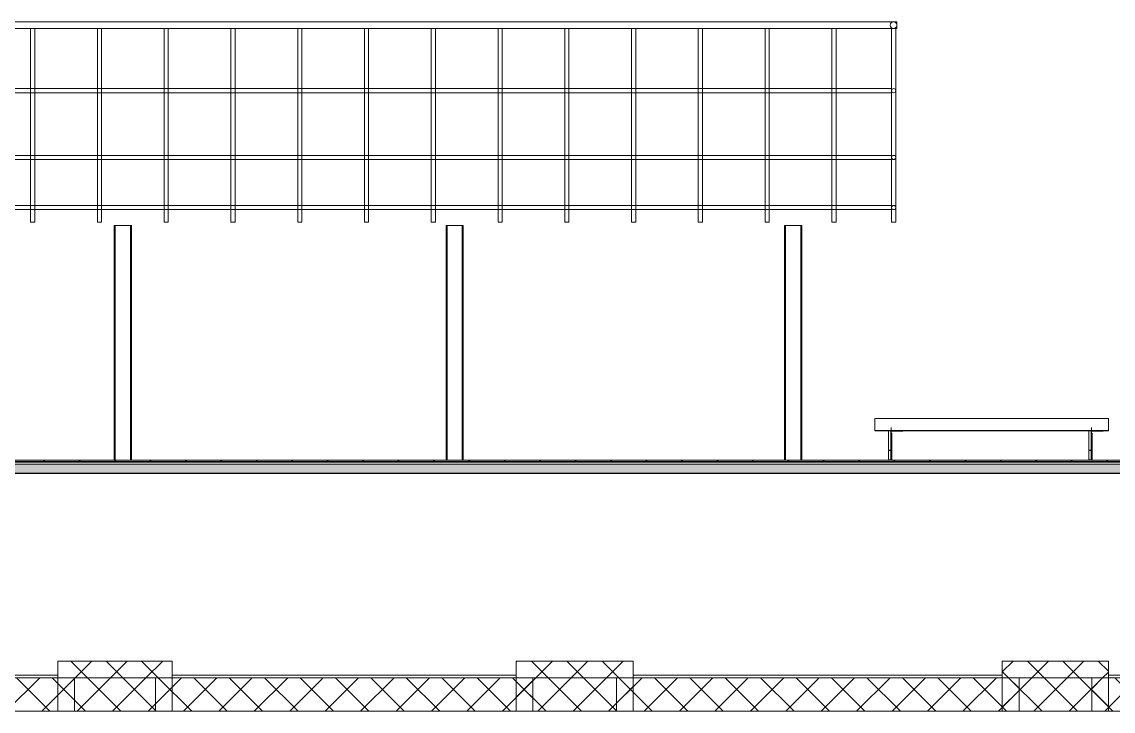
# Model space of a CAD drawing. Header units: millimetres. Extents: x -3929 to 624051, y 52832 to 514950.
# Drawn here: x 583617 to 590151, y 128546 to 132675 of the extents above; entities that cross this region are included whole.
import ezdxf

# ---------------------------------------------------------------- set-up
doc = ezdxf.new("R2010")
doc.units = ezdxf.units.MM
for name, color, linetype, lineweight in [('Крыша', 7, 'Continuous', 9), ('Несущие колонны', 7, 'Continuous', 18), ('Обобщенные модели', 7, 'Continuous', 18), ('Ограждение', 7, 'Continuous', 9), ('Перекрытие', 7, 'Continuous', 18), ('Стены внутренние', 7, 'Continuous', 18), ('Стены отделка', 7, 'Continuous', 30), ('ШТРИХОВКА', 252, 'Continuous', 15)]:
    doc.layers.add(name, color=color, linetype=linetype, lineweight=lineweight)
pattern_1 = [(45, (580790.93, 121145.93), (-106.066, 106.066), []), (135, (580790.93, 121145.93), (-106.066, -106.066), [])]

# ---------------------------------------------------------------- blocks, each defined once
blk = doc.blocks.new('Construction_Roof-Accessories_Lindab_KO - Construction_Roof-Accessories_Lindab_KO-V333-Разрез 1-1')
at = {"layer": 'Обобщенные модели', "lineweight": 9}
for p, q in [((31956.8, 17363.5), (31956.8, 17479.4)), ((31971.4, 17363.5), (31971.4, 17479.4)), ((31971.4, 17479.4), (31971.4, 17363.5)), ((31972.6, 17499), (31972.6, 17477)), ((31972.6, 17479.4), (31972.6, 17477)), ((31972.6, 17477), (31972.6, 17479.4)), ((31972.6, 17477), (31973.8, 17477)), ((31973.8, 17477), (31972.6, 17477)), ((31972.6, 17477), (31972.6, 17365.4)), ((31973.8, 17477), (31973.8, 17479)), ((31973.8, 17479), (31973.8, 17477)), ((31973.8, 17365.4), (31973.8, 17477)), ((31975, 17478.2), (31975, 17479.4)), ((31975, 17479.4), (31975, 17478.2)), ((32042.6, 17479.4), (31975, 17479.4)), ((31975, 17478.2), (32042.6, 17478.2)), ((32042.6, 17478.2), (32042.6, 17479.4)), ((31956.8, 17363.5), (31956.8, 17361.7)), ((31971.4, 17363.5), (31956.8, 17363.5)), ((31956.8, 17361.7), (31971.4, 17361.7)), ((31956.8, 17305.8), (31956.8, 17361.7)), ((31971.4, 17363.5), (31971.4, 17361.7)), ((31971.4, 17361.7), (31971.4, 17363.5)), ((31971.4, 17305.8), (31971.4, 17361.7)), ((31971.4, 17361.7), (31971.4, 17305.8)), ((31973.8, 17365.4), (31972.6, 17365.4)), ((31972.6, 17362.2), (31972.6, 17365.4)), ((31972.6, 17365.4), (31973.8, 17365.4)), ((31972.6, 17362.2), (31972.6, 17365.4)), ((31973.8, 17365.4), (31973.8, 17357.9)), ((31973.8, 17365.4), (31973.8, 17357.9)), ((31973.8, 17350.8), (31973.8, 17365.3)), ((31956.8, 17305.8), (31971.4, 17305.8))]:
    blk.add_line(p, q, dxfattribs=at)
at = {"layer": 'Обобщенные модели', "lineweight": 9, "flags": 128}
for points in [[(31975, 17479.4), (31974.5, 17479.3), (31974, 17479.1), (31973.6, 17478.8), (31973.2, 17478.5), (31972.9, 17478), (31972.7, 17477.5), (31972.6, 17477)], [(31973.8, 17477), (31973.9, 17477.2), (31974, 17477.5), (31974.1, 17477.7), (31974.3, 17477.9), (31974.5, 17478), (31974.8, 17478.1), (31975, 17478.2)], [(31972.6, 17365.4), (31972.6, 17365), (31972.6, 17364.7), (31972.4, 17364.4), (31972.3, 17364.1), (31972.1, 17363.8), (31971.9, 17363.7), (31971.7, 17363.6), (31971.4, 17363.5)], [(31971.4, 17361.7), (31971.9, 17361.7), (31972.4, 17361.9), (31972.8, 17362.3), (31973.2, 17362.7), (31973.5, 17363.3), (31973.7, 17364), (31973.8, 17364.7), (31973.8, 17365.4)]]:
    blk.add_lwpolyline(points, dxfattribs=at)
at = {"layer": 'Обобщенные модели', "lineweight": 9}
blk.add_ellipse((31971.5, 17307.3), major_axis=(2.37, 0), ratio=0.64679, start_param=4.70205, end_param=6.066868, dxfattribs=at)
blk = doc.blocks.new('Construction_Roof-Accessories_Lindab_KOTEG - Construction_Roof-Accessories_Lindab_KOTEG-V334-Разрез 1-1')
at = {"layer": 'Обобщенные модели', "lineweight": 9}
for p, q in [((31976.8, 17465.8), (31973.8, 17465.8)), ((31976.8, 17453.8), (31973.8, 17453.8)), ((31976.8, 17465.8), (31976.8, 17453.8)), ((31976.8, 17453.8), (31976.8, 17349.5)), ((31973.8, 17349.5), (31973.8, 17357.9)), ((31973.8, 17349.5), (31976.8, 17349.5)), ((31973.8, 17346.5), (31973.8, 17349.5)), ((31976.8, 17346.5), (31973.8, 17346.5)), ((31973.8, 17346.5), (31973.8, 17304.3)), ((31976.8, 17349.5), (31976.8, 17346.5)), ((31976.8, 17304.3), (31976.8, 17346.5)), ((31973.8, 17304.3), (31976.8, 17304.3))]:
    blk.add_line(p, q, dxfattribs=at)
blk = doc.blocks.new('Construction_Roof-Accessories_Lindab_BR - Construction_Roof-Accessories_Lindab_BR-V335-Разрез 1-1')
at = {"layer": 'Обобщенные модели', "lineweight": 9}
for p, q in [((33275.3, 17552.4), (31875.3, 17552.4)), ((31875.3, 17552.4), (31875.3, 17544.3)), ((31875.3, 17509), (31875.3, 17544.3)), ((33275.3, 17544.3), (33275.3, 17552.4)), ((33275.3, 17544.3), (33275.3, 17509)), ((31875.3, 17502.2), (31875.3, 17509)), ((31875.3, 17480.6), (31875.3, 17502.2)), ((33275.3, 17480.6), (31875.3, 17480.6)), ((31875.3, 17480.6), (31875.3, 17479.4)), ((31875.3, 17479.4), (33275.3, 17479.4)), ((33275.3, 17509), (33275.3, 17502.2)), ((33275.3, 17502.2), (33275.3, 17480.6)), ((33275.3, 17479.4), (33275.3, 17480.6))]:
    blk.add_line(p, q, dxfattribs=at)
blk = doc.blocks.new('Ограждение - 25 мм-V342-Разрез 1-1')
at = {"layer": 'Ограждение'}
for p, q in [((31975.6, 19889.3), (31975.6, 18729.3)), ((31975.6, 19889.3), (32000.6, 19889.3)), ((32000.6, 18729.3), (32000.6, 19889.3)), ((32000.6, 18729.3), (31975.6, 18729.3))]:
    blk.add_line(p, q, dxfattribs=at)
blk = doc.blocks.new('Ограждение - 25 мм-V343-Разрез 1-1')
at = {"layer": 'Ограждение'}
for p, q in [((31618.3, 19889.3), (31618.3, 18729.3)), ((31618.3, 19889.3), (31630.8, 19889.3)), ((31630.8, 19889.3), (31643.3, 19889.3)), ((31643.3, 18729.3), (31643.3, 19889.3)), ((31630.8, 18729.3), (31618.3, 18729.3)), ((31643.3, 18729.3), (31630.8, 18729.3))]:
    blk.add_line(p, q, dxfattribs=at)
blk = doc.blocks.new('Ограждение - Ограждение-5945901-Разрез 1-1')
at = {"layer": 'Ограждение'}
for p, q in [((32008.1, 19929.3), (17060, 19929.3)), ((32008.1, 19909.3), (32008.1, 19929.3)), ((17060, 19889.3), (31975.6, 19889.3)), ((32000.6, 19889.3), (32008.1, 19889.3)), ((32008.1, 19889.3), (32008.1, 19909.3)), ((31975.6, 19529.3), (17052.5, 19529.3)), ((17052.5, 19504.3), (31975.6, 19504.3)), ((31975.6, 19129.3), (17052.5, 19129.3)), ((17052.5, 19104.3), (31975.6, 19104.3)), ((31975.7, 18829.3), (17052.5, 18829.3)), ((17052.5, 18804.3), (31975.7, 18804.3))]:
    blk.add_line(p, q, dxfattribs=at)
at = {"layer": 'Ограждение', "lineweight": 18}
for centre, radius, start, end in [((31988.1, 19909.3), 20, 0, 180), ((31988.1, 19909.3), 20, 180, 0), ((31988.1, 19516.8), 12.5, 0, 180), ((31988.1, 19516.8), 12.5, 180, 0), ((31988.1, 19116.8), 12.5, 0, 180), ((31988.1, 19116.8), 12.5, 180, 0), ((31988.1, 18816.8), 12.5, 0, 180), ((31988.1, 18816.8), 12.5, 180, 0)]:
    blk.add_arc(centre, radius, start, end, dxfattribs=at)
for name, p in [('Ограждение - 25 мм-V343-Разрез 1-1', (-4797, 0)), ('Ограждение - 25 мм-V343-Разрез 1-1', (-4397.2, 0)), ('Ограждение - 25 мм-V343-Разрез 1-1', (-3997.5, 0)), ('Ограждение - 25 мм-V343-Разрез 1-1', (-3597.7, 0)), ('Ограждение - 25 мм-V343-Разрез 1-1', (-3198, 0)), ('Ограждение - 25 мм-V343-Разрез 1-1', (-2798.2, 0)), ('Ограждение - 25 мм-V343-Разрез 1-1', (-2398.5, 0)), ('Ограждение - 25 мм-V343-Разрез 1-1', (-1998.7, 0)), ('Ограждение - 25 мм-V343-Разрез 1-1', (-1599, 0)), ('Ограждение - 25 мм-V343-Разрез 1-1', (-1199.2, 0)), ('Ограждение - 25 мм-V343-Разрез 1-1', (-799.5, 0)), ('Ограждение - 25 мм-V343-Разрез 1-1', (-399.7, 0)), ('Ограждение - 25 мм-V343-Разрез 1-1', (0, 0)), ('Ограждение - 25 мм-V342-Разрез 1-1', (0, 0))]:
    blk.add_blockref(name, p)
blk = doc.blocks.new('СПНК-Разрез пустотелой несущей конструкции-Колонна - HSS101_6X101_6X6_4-5947610-Разрез 1-1')
at = {"layer": 'Несущие колонны'}
for p, q in [((27322.5, 18710), (27322.5, 17304.3)), ((27424.5, 18710), (27322.5, 18710)), ((27328.4, 17304.3), (27328.4, 18710)), ((27418.6, 18710), (27418.6, 17304.3)), ((27424.5, 18710), (27424.5, 17304.3))]:
    blk.add_line(p, q, dxfattribs=at)

msp = doc.modelspace()

# ---------------------------------------------------------------- hatches: boundary and pattern name
at = {"layer": 'Крыша'}
h = msp.add_hatch(dxfattribs=at)
h.set_pattern_fill('FP_30', color=256, style=0, pattern_type=2)
h.set_pattern_definition([(45, (580790.93, 121145.93), (-106.066, 106.066), [])])
h.paths.add_polyline_path([(612740.28, 128613.596), (612740.28, 128622.701), (609854.888, 130190.645), (604333.206, 130190.645), (602459.807, 131546.76), (598414.069, 130050.196), (592033.36, 130050.196), (592033.36, 130041.362), (598413.246, 130041.362), (602458.576, 131537.775), (604332.26, 130181.454), (609855.048, 130181.454), (612649.857, 128662.732)])
h.paths.add_polyline_path([(573787.717, 130041.362), (590602.412, 130041.362), (590602.412, 130050.196), (571162.403, 130050.196), (571162.403, 130041.362), (573526.951, 130041.362)])
h.paths.add_polyline_path([(568050.862, 130041.362), (569762.403, 130041.362), (569762.403, 130050.196), (564311.971, 130050.196), (564311.971, 130041.362), (567007.798, 130041.362)])
h = msp.add_hatch(dxfattribs=at)
h.set_pattern_fill('FP_31', color=256, style=0, pattern_type=2)
h.set_pattern_definition([(76.301, (581890.93, 121145.93), (1300.0318, 6399.994), [388.03, -16080.425]), (78.518, (582037.43, 121848.13), (0.0002, 3200), [58.34, -6472.36]), (80.77, (581993.83, 121580.23), (1300.0188, 9599.9973), [271.41, -15938.46]), (78.518, (581982.23, 121523.06), (0.0002, 3200), [58.34, -6472.36]), (84.201, (582049.03, 121905.3), (-0.0124, 3200.0003), [388.03, -12477.82]), (95.799, (582090.93, 123200.83), (-1299.964, 9600.0053), [388.03, -12477.82]), (101.482, (581993.83, 123911.63), (-1300.001, 3200), [58.34, -6472.36]), (99.23, (582037.43, 123643.73), (-1300.013, 6399.997), [271.41, -15938.46]), (101.482, (582049.03, 123586.53), (-1300.001, 3200), [58.34, -6472.36]), (103.699, (581982.23, 123968.83), (-2600.0473, 9599.9871), [388.03, -16080.425]), (76.301, (581990.93, 121145.93), (1300.0318, 6399.994), [431.31, -16037.145]), (76.301, (581090.93, 121145.93), (1300.0318, 6399.994), [462.63, -16005.825]), (76.301, (580890.93, 121145.93), (1300.0318, 6399.994), [462.63, -16005.825]), (76.301, (581590.93, 121145.93), (1300.0318, 6399.994), [462.63, -16005.825]), (76.301, (581690.93, 121145.93), (1300.0318, 6399.994), [462.63, -16005.825]), (76.301, (581490.93, 121145.93), (1300.0318, 6399.994), [462.63, -16005.825]), (76.301, (581790.93, 121145.93), (1300.0318, 6399.994), [462.63, -16005.825]), (76.301, (580990.93, 121145.93), (1300.0318, 6399.994), [462.63, -16005.825]), (76.301, (581190.93, 121145.93), (1300.0318, 6399.994), [462.63, -16005.825]), (76.301, (581390.93, 121145.93), (1300.0318, 6399.994), [462.63, -16005.825]), (76.301, (581290.93, 121145.93), (1300.0318, 6399.994), [462.63, -16005.825]), (76.301, (580790.93, 121145.93), (1300.0318, 6399.994), [462.63, -16005.825]), (80.77, (581597.02, 121596.23), (1300.0188, 9599.9973), [462.63, -15747.24]), (80.77, (581397.02, 121596.23), (1300.0188, 9599.9973), [462.63, -15747.24]), (80.77, (581197.02, 121596.23), (1300.0188, 9599.9973), [462.63, -15747.24]), (80.77, (581297.02, 121596.23), (1300.0188, 9599.9973), [462.63, -15747.24]), (80.77, (581797.03, 121596.23), (1300.0188, 9599.9973), [462.63, -15747.24]), (80.77, (581097.02, 121596.23), (1300.0188, 9599.9973), [462.63, -15747.24]), (80.77, (581697.02, 121596.23), (1300.0188, 9599.9973), [462.63, -15747.24]), (80.77, (580997.02, 121596.23), (1300.0188, 9599.9973), [462.63, -15747.24]), (80.77, (581497.02, 121596.23), (1300.0188, 9599.9973), [462.63, -15747.24]), (80.77, (580790.93, 121565.48), (1300.0188, 9599.9973), [475.15, -15734.72]), (80.77, (580897.02, 121596.23), (1300.0188, 9599.9973), [462.63, -15747.24]), (80.77, (581897.03, 121596.23), (1300.0188, 9599.9973), [462.63, -15747.24]), (85.355, (581568.1, 122053.36), (-0.0043, 3200.0005), [462.63, -15590.1]), (85.355, (581668.1, 122053.36), (-0.0043, 3200.0005), [462.63, -15590.1]), (85.355, (581168.1, 122053.36), (-0.0043, 3200.0005), [462.63, -15590.1]), (85.355, (581368.1, 122053.36), (-0.0043, 3200.0005), [462.63, -15590.1]), (90, (581203.7, 122514.6), (-1300, 8e-14), [462.63, -2737.37]), (90, (581403.7, 122514.6), (-1300, 8e-14), [462.63, -2737.37]), (90, (581303.7, 122514.6), (-1300, 8e-14), [462.63, -2737.37]), (103.699, (582090.93, 123926.33), (-2600.0473, 9599.9871), [431.31, -16037.145]), (85.355, (581968.13, 122053.36), (-0.0043, 3200.0005), [462.63, -15590.1]), (85.355, (580865.9, 122034.7), (-0.0043, 3200.0005), [475.15, -15577.58]), (85.355, (581068.1, 122053.36), (-0.0043, 3200.0005), [462.63, -15590.1]), (85.355, (580968.1, 122053.36), (-0.0043, 3200.0005), [462.63, -15590.1]), (85.355, (581768.1, 122053.36), (-0.0043, 3200.0005), [462.63, -15590.1]), (85.355, (581268.1, 122053.36), (-0.0043, 3200.0005), [462.63, -15590.1]), (85.355, (581868.13, 122053.36), (-0.0043, 3200.0005), [462.63, -15590.1]), (85.355, (581468.1, 122053.36), (-0.0043, 3200.0005), [462.63, -15590.1]), (90, (581003.7, 122514.6), (-1300, 8e-14), [462.63, -2737.37]), (86.127, (580802.44, 122660.93), (-0.0276, 3200), [85.2, -19158.76]), (90, (580802.4, 122527.7), (-1300, 8e-14), [133.23, -3066.77]), (86.127, (580790.93, 122357.63), (-0.0276, 3200), [170.4, -19073.56]), (90, (580790.9, 122291), (-1300, 8e-14), [66.62, -3133.38]), (90, (580903.5, 122508.3), (-1300, 8e-14), [475.15, -2724.85]), (90, (581103.7, 122514.6), (-1300, 8e-14), [462.63, -2737.37]), (93.873, (580796.69, 123115.83), (-1299.8635, 16000.011), [85.2, -19158.76]), (90, (580796.7, 122982.5), (-1300, 8e-14), [133.23, -3066.77]), (93.873, (580808.2, 122812.53), (-1299.8635, 16000.011), [170.4, -19073.56]), (90, (580808.2, 122745.9), (-1300, 8e-14), [66.62, -3133.38]), (90, (581503.7, 122514.6), (-1300, 8e-14), [462.63, -2737.37]), (90, (581903.7, 122514.6), (-1300, 8e-14), [462.63, -2737.37]), (90, (581803.7, 122514.6), (-1300, 8e-14), [462.63, -2737.37]), (90, (581703.7, 122514.6), (-1300, 8e-14), [462.63, -2737.37]), (90, (581603.7, 122514.6), (-1300, 8e-14), [462.63, -2737.37]), (90, (582003.7, 122514.6), (-1300, 8e-14), [462.63, -2737.37]), (94.645, (581003.74, 122977.23), (-1299.9824, 12800.0017), [462.63, -15590.1]), (94.645, (582003.73, 122977.23), (-1299.9824, 12800.0017), [462.63, -15590.1]), (94.645, (581303.74, 122977.23), (-1299.9824, 12800.0017), [462.63, -15590.1]), (94.645, (580903.5, 122983.53), (-1299.9824, 12800.0017), [475.15, -15577.58]), (94.645, (581903.73, 122977.23), (-1299.9824, 12800.0017), [462.63, -15590.1]), (94.645, (581103.74, 122977.23), (-1299.9824, 12800.0017), [462.63, -15590.1]), (94.645, (581503.74, 122977.23), (-1299.9824, 12800.0017), [462.63, -15590.1]), (94.645, (581403.74, 122977.23), (-1299.9824, 12800.0017), [462.63, -15590.1]), (94.645, (581203.74, 122977.23), (-1299.9824, 12800.0017), [462.63, -15590.1]), (94.645, (581603.74, 122977.23), (-1299.9824, 12800.0017), [462.63, -15590.1]), (94.645, (581803.73, 122977.23), (-1299.9824, 12800.0017), [462.63, -15590.1]), (94.645, (581703.74, 122977.23), (-1299.9824, 12800.0017), [462.63, -15590.1]), (99.23, (581968.13, 123438.53), (-1300.013, 6399.997), [462.63, -15747.24]), (99.23, (581568.1, 123438.53), (-1300.013, 6399.997), [462.63, -15747.24]), (99.23, (581868.13, 123438.53), (-1300.013, 6399.997), [462.63, -15747.24]), (99.23, (581168.1, 123438.53), (-1300.013, 6399.997), [462.63, -15747.24]), (99.23, (581068.1, 123438.53), (-1300.013, 6399.997), [462.63, -15747.24]), (99.23, (581368.1, 123438.53), (-1300.013, 6399.997), [462.63, -15747.24]), (99.23, (581468.1, 123438.53), (-1300.013, 6399.997), [462.63, -15747.24]), (99.23, (581668.1, 123438.53), (-1300.013, 6399.997), [462.63, -15747.24]), (99.23, (581268.1, 123438.53), (-1300.013, 6399.997), [462.63, -15747.24]), (99.23, (580968.1, 123438.53), (-1300.013, 6399.997), [462.63, -15747.24]), (99.23, (581768.1, 123438.53), (-1300.013, 6399.997), [462.63, -15747.24]), (99.23, (580865.9, 123457.13), (-1300.013, 6399.997), [475.15, -15734.72]), (103.699, (581897.03, 123895.63), (-2600.0473, 9599.9871), [462.63, -16005.825]), (103.699, (580897.02, 123895.63), (-2600.0473, 9599.9871), [462.63, -16005.825]), (103.699, (581697.02, 123895.63), (-2600.0473, 9599.9871), [462.63, -16005.825]), (103.699, (581497.02, 123895.63), (-2600.0473, 9599.9871), [462.63, -16005.825]), (103.699, (581197.02, 123895.63), (-2600.0473, 9599.9871), [462.63, -16005.825]), (103.699, (581097.02, 123895.63), (-2600.0473, 9599.9871), [462.63, -16005.825]), (103.699, (581297.02, 123895.63), (-2600.0473, 9599.9871), [462.63, -16005.825]), (103.699, (581797.03, 123895.63), (-2600.0473, 9599.9871), [462.63, -16005.825]), (103.699, (580997.02, 123895.63), (-2600.0473, 9599.9871), [462.63, -16005.825]), (103.699, (581597.02, 123895.63), (-2600.0473, 9599.9871), [462.63, -16005.825]), (103.699, (581397.02, 123895.63), (-2600.0473, 9599.9871), [462.63, -16005.825])])
h.paths.add_polyline_path([(612730.756, 128545.933), (612740.28, 128545.933), (612740.28, 128597.662), (609855.327, 130165.368), (604330.606, 130165.368), (602456.422, 131522.051), (598411.805, 130025.902), (592033.36, 130025.902), (592033.36, 129970.688), (598406.662, 129970.688), (602448.729, 131465.894), (604324.697, 130107.921), (609856.325, 130107.921), (612715.937, 128553.985)])
h.paths.add_polyline_path([(564311.971, 129970.688), (569762.403, 129970.688), (569762.403, 130025.902), (564311.971, 130025.902)])
h.paths.add_polyline_path([(571162.403, 129970.688), (590602.412, 129970.688), (590602.412, 130025.902), (571162.403, 130025.902)])
at = {"layer": 'ШТРИХОВКА'}
h = msp.add_hatch(dxfattribs=at)
h.set_pattern_fill('FP_27', color=252, style=0, pattern_type=2)
h.set_pattern_definition(pattern_1)
h.paths.add_polyline_path([(583832.41, 128745.933), (584517.41, 128745.933), (584517.41, 128845.933), (583832.41, 128845.933)])
h.paths.add_polyline_path([(606258.718, 128745.933), (606258.718, 128845.933), (605507.926, 128845.933), (605507.926, 128745.933), (606122.713, 128745.933)])
h.paths.add_polyline_path([(567007.798, 128745.933), (567667.4, 128745.933), (567667.4, 128845.933), (566882.4, 128845.933), (566882.4, 128745.933)])
h.paths.add_polyline_path([(598387.41, 128745.933), (598387.41, 128845.933), (597722.41, 128845.933), (597722.41, 128745.933), (598299.73, 128745.933)])
h.paths.add_polyline_path([(569662.403, 128745.933), (570487.403, 128745.933), (570487.403, 128845.933), (569662.403, 128845.933)])
h.paths.add_polyline_path([(572482.406, 128745.933), (573167.406, 128745.933), (573167.406, 128845.933), (572482.406, 128845.933)])
h.paths.add_polyline_path([(595582.411, 128745.933), (595582.411, 128845.933), (594917.411, 128845.933), (594917.411, 128745.933), (595431.303, 128745.933)])
h.paths.add_polyline_path([(593057.412, 128745.933), (593057.412, 128845.933), (592267.412, 128845.933), (592267.412, 128745.933), (592562.876, 128745.933)])
h.paths.add_polyline_path([(575452.41, 128745.933), (576147.41, 128745.933), (576147.41, 128845.933), (575452.41, 128845.933)])
h.paths.add_polyline_path([(578217.41, 128745.933), (578892.41, 128745.933), (578892.41, 128845.933), (578217.41, 128845.933)])
h.paths.add_polyline_path([(590122.412, 128745.933), (590122.412, 128845.933), (589487.412, 128845.933), (589487.412, 128745.933), (589955.215, 128745.933)])
h.paths.add_polyline_path([(581017.41, 128745.933), (581727.41, 128745.933), (581727.41, 128845.933), (581017.41, 128845.933)])
h.paths.add_polyline_path([(587277.41, 128745.933), (587277.41, 128845.933), (586577.41, 128845.933), (586577.41, 128745.933), (586826.022, 128745.933)])
h = msp.add_hatch(dxfattribs=at)
h.set_pattern_fill('FP_27', color=252, style=0, pattern_type=2)
h.set_pattern_definition(pattern_1)
h.paths.add_polyline_path([(579524.571, 128545.933), (595482.685, 128545.933), (595482.685, 128745.933), (564016.495, 128745.933), (564016.495, 128545.933), (578481.506, 128545.933)])
h = msp.add_hatch(dxfattribs=at)
h.set_pattern_fill('FP_27', color=252, style=0, pattern_type=2)
h.set_pattern_definition(pattern_1)
h.paths.add_polyline_path([(583932.41, 128545.933), (583932.41, 128745.933), (583832.41, 128745.933), (583832.41, 128545.933)])
h = msp.add_hatch(dxfattribs=at)
h.set_pattern_fill('FP_27', color=252, style=0, pattern_type=2)
h.set_pattern_definition(pattern_1)
h.paths.add_polyline_path([(584517.41, 128545.933), (584517.41, 128745.933), (584417.41, 128745.933), (584417.41, 128545.933)])
h = msp.add_hatch(dxfattribs=at)
h.set_pattern_fill('FP_27', color=252, style=0, pattern_type=2)
h.set_pattern_definition(pattern_1)
h.paths.add_polyline_path([(586677.41, 128545.933), (586677.41, 128745.933), (586577.41, 128745.933), (586577.41, 128545.933)])
h = msp.add_hatch(dxfattribs=at)
h.set_pattern_fill('FP_27', color=252, style=0, pattern_type=2)
h.set_pattern_definition(pattern_1)
h.paths.add_polyline_path([(587277.41, 128545.933), (587277.41, 128745.933), (587177.41, 128745.933), (587177.41, 128545.933)])
h = msp.add_hatch(dxfattribs=at)
h.set_pattern_fill('FP_27', color=252, style=0, pattern_type=2)
h.set_pattern_definition(pattern_1)
h.paths.add_polyline_path([(589487.412, 128545.933), (589587.412, 128545.933), (589587.412, 128745.933), (589487.412, 128745.933), (589487.412, 128688.426)])
h = msp.add_hatch(dxfattribs=at)
h.set_pattern_fill('FP_27', color=252, style=0, pattern_type=2)
h.set_pattern_definition(pattern_1)
h.paths.add_polyline_path([(590122.412, 128545.933), (590122.412, 128745.933), (590022.412, 128745.933), (590022.412, 128545.933)])

# ---------------------------------------------------------------- linework, layer by layer
at = {"layer": 'Крыша', "lineweight": 18}
for p, q in [((590602.412, 130050.196), (571162.403, 130050.196)), ((571162.403, 130041.362), (590602.412, 130041.362)), ((571162.403, 130040.258), (590602.412, 130040.258)), ((571162.403, 130025.902), (590602.412, 130025.902))]:
    msp.add_line(p, q, dxfattribs=at)
at = {"layer": 'Крыша', "lineweight": 30}
for p, q in [((571162.403, 130039.153), (590602.412, 130039.153)), ((571162.403, 129970.688), (590602.412, 129970.688))]:
    msp.add_line(p, q, dxfattribs=at)
at = {"layer": 'Перекрытие', "lineweight": 20}
for p, q in [((584517.41, 128845.933), (583832.41, 128845.933)), ((583832.41, 128845.933), (583832.41, 128745.933)), ((584517.41, 128745.933), (584517.41, 128845.933)), ((587277.41, 128845.933), (586577.41, 128845.933)), ((586577.41, 128845.933), (586577.41, 128745.933)), ((587277.41, 128745.933), (587277.41, 128845.933)), ((590122.412, 128845.933), (589487.412, 128845.933)), ((589487.412, 128845.933), (589487.412, 128745.933)), ((590122.412, 128745.933), (590122.412, 128845.933)), ((564016.495, 128745.933), (595582.411, 128745.933)), ((611925.269, 128545.933), (564016.495, 128545.933))]:
    msp.add_line(p, q, dxfattribs=at)
at = {"layer": 'Стены внутренние'}
for p, q in [((583832.41, 128762.456), (581727.41, 128762.456)), ((586577.41, 128762.456), (584517.41, 128762.456)), ((589487.412, 128762.456), (587277.41, 128762.456)), ((590973.19, 128762.456), (590122.412, 128762.456))]:
    msp.add_line(p, q, dxfattribs=at)
at = {"layer": 'Стены отделка', "lineweight": 18}
for p, q in [((583832.41, 128745.933), (583832.41, 128545.933)), ((583932.41, 128545.933), (583932.41, 128745.933)), ((584417.41, 128745.933), (584417.41, 128545.933)), ((584517.41, 128545.933), (584517.41, 128745.933)), ((586577.41, 128745.933), (586577.41, 128545.933)), ((586677.41, 128545.933), (586677.41, 128745.933)), ((587177.41, 128745.933), (587177.41, 128545.933)), ((587277.41, 128545.933), (587277.41, 128745.933)), ((589487.412, 128745.933), (589487.412, 128545.933)), ((589587.412, 128545.933), (589587.412, 128745.933)), ((590022.412, 128745.933), (590022.412, 128545.933)), ((590122.412, 128545.933), (590122.412, 128745.933))]:
    msp.add_line(p, q, dxfattribs=at)

# ---------------------------------------------------------------- block references
at = {"layer": 'Несущие колонны'}
for p in [(556848.36, 112745.933), (558835.055, 112745.933), (560861.609, 112745.933)]:
    msp.add_blockref('СПНК-Разрез пустотелой несущей конструкции-Колонна - HSS101_6X101_6X6_4-5947610-Разрез 1-1', p, dxfattribs=at)
at = {"layer": 'Обобщенные модели', "lineweight": 9}
for name, p in [('Construction_Roof-Accessories_Lindab_BR - Construction_Roof-Accessories_Lindab_BR-V335-Разрез 1-1', (556848.36, 112745.933)), ('Construction_Roof-Accessories_Lindab_KO - Construction_Roof-Accessories_Lindab_KO-V333-Разрез 1-1', (556848.36, 112745.933)), ('Construction_Roof-Accessories_Lindab_KO - Construction_Roof-Accessories_Lindab_KO-V333-Разрез 1-1', (558048.36, 112745.933)), ('Construction_Roof-Accessories_Lindab_KOTEG - Construction_Roof-Accessories_Lindab_KOTEG-V334-Разрез 1-1', (556848.36, 112745.933)), ('Construction_Roof-Accessories_Lindab_KOTEG - Construction_Roof-Accessories_Lindab_KOTEG-V334-Разрез 1-1', (558048.36, 112745.933))]:
    msp.add_blockref(name, p, dxfattribs=at)
at = {"layer": 'Ограждение'}
msp.add_blockref('Ограждение - Ограждение-5945901-Разрез 1-1', (556848.36, 112745.933), dxfattribs=at)

doc.saveas('drawing.dxf')
